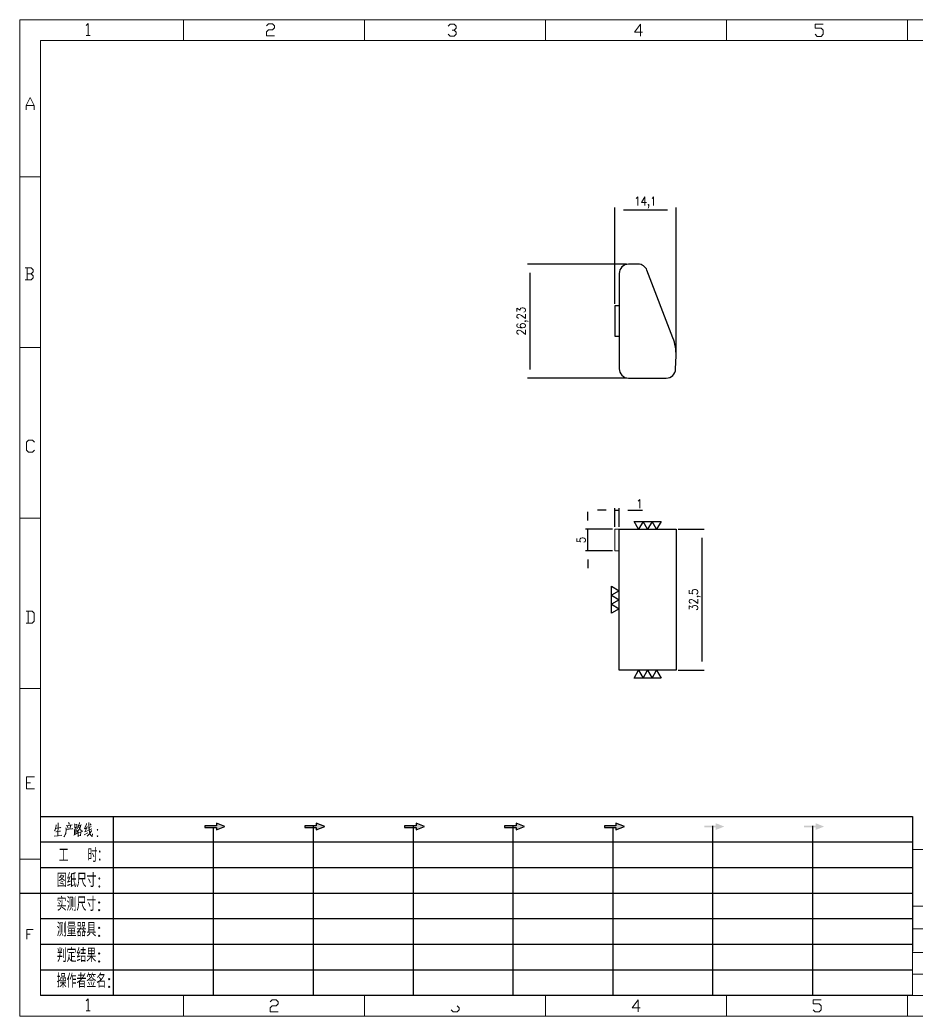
# Model space of a CAD drawing. Header units: millimetres. Extents: x 88508 to 142116, y -5268 to 20283.
# Drawn here: x 96293.3 to 96499.6, y 7133.4 to 7362.8 of the extents above; entities that cross this region are included whole.
import ezdxf
from ezdxf.enums import TextEntityAlignment as Align

# ---------------------------------------------------------------- set-up
doc = ezdxf.new("R2010")
doc.units = ezdxf.units.MM
doc.linetypes.add('HIDDEN', pattern=[0])
for name, color, linetype in [('DIE_P', 2, 'Continuous'), ('DIM', 4, 'Continuous'), ('PPS_P', 2, 'Continuous')]:
    doc.layers.add(name, color=color, linetype=linetype)
doc.styles.add('chinesef_fs', font='simplex.shx', dxfattribs={"bigfont": 'gbcbig.shx'})
doc.styles.add('GBENOR_', font='gbenor.shx', dxfattribs={"bigfont": 'gbcbig'})
doc.styles.get("Standard").update_dxf_attribs({"font": 'txt.shx', "width": 0.85, "bigfont": 'ctxt.shx'})
doc.styles.add('TXT', font='txt.shx', dxfattribs={"width": 0.8, "bigfont": 'ctxt.shx'})
doc.dimstyles.new('T-2-WX', dxfattribs={"dimtxt": 2, "dimasz": 2, "dimexe": 0.5, "dimexo": 0.5, "dimgap": 0.5, "dimtad": 1, "dimtxsty": 'Standard', "dimblk": 'OPEN30', "dimcen": 0, "dimazin": 3, "dimtfac": 1, "dimtmove": 0, "dimatfit": 3, "dimldrblk": 'OPEN30', "dimlwd": -1, "dimlwe": -1})

# ---------------------------------------------------------------- blocks, each defined once
blk = doc.blocks.new('U40')
for points in [[(351.8, 337.7), (351.8, 333.2), (367, 339.3), (351.8, 345.3), (351.8, 340.8), (331.2, 340.8), (331.2, 337.7)], [(545.7, 339.3), (530.6, 345.3), (530.6, 340.8), (509.9, 340.8), (509.9, 337.7), (530.6, 337.7), (530.6, 333.2)], [(724.5, 339.3), (709.3, 345.3), (709.3, 340.8), (688.7, 340.8), (688.7, 337.7), (709.3, 337.7), (709.3, 333.2)], [(903.3, 339.3), (888.1, 345.3), (888.1, 340.8), (867.5, 340.8), (867.5, 337.7), (888.1, 337.7), (888.1, 333.2)], [(1082.1, 339.3), (1066.9, 345.3), (1066.9, 340.8), (1046.3, 340.8), (1046.3, 337.7), (1066.9, 337.7), (1066.9, 333.2)], [(1245.7, 337.7), (1245.7, 333.2), (1260.9, 339.3), (1245.7, 345.3), (1245.7, 340.8), (1225.1, 340.8), (1225.1, 337.7)], [(1424.5, 337.7), (1424.5, 333.2), (1439.7, 339.3), (1424.5, 345.3), (1424.5, 340.8), (1403.8, 340.8), (1403.8, 337.7)]]:
    blk.add_hatch(color=3).paths.add_polyline_path(points)
at = {"color": 254, "lineweight": 18}
for p, q in [((0, 1783.5), (0, 0)), ((0, 1783.5), (2530.2, 1783.5)), ((941.1, 1783.5), (941.1, 1746.5)), ((1265.1, 1783.5), (1265.1, 1746.5)), ((1589.1, 1783.5), (1589.1, 1746.5)), ((37, 37), (37, 1746.5)), ((37, 1746.5), (2493.2, 1746.5)), ((0, 1502.7), (37, 1502.7)), ((0, 1197.2), (37, 1197.2)), ((0, 891.7), (37, 891.7)), ((0, 586.3), (37, 586.3)), ((1598.1, 298), (2493.2, 298)), ((0, 280.8), (37, 280.8)), ((1598.2, 196.6), (2493.2, 196.6)), ((2493.2, 156.4), (1598.2, 156.4)), ((2493.2, 114.1), (1598.2, 114.1)), ((2493.2, 75), (1598.2, 75)), ((37, 37), (2493.2, 37)), ((941.1, 0), (941.1, 37)), ((1265.1, 0), (1265.1, 37)), ((1589.1, 0), (1589.1, 37)), ((0, 0), (2530.2, 0))]:
    blk.add_line(p, q, dxfattribs=at)
at = {"color": 254, "linetype": 'Continuous', "lineweight": 18}
for p, q in [((293.1, 1783.5), (293.1, 1746.5)), ((617.1, 1783.5), (617.1, 1746.5)), ((1598.1, 298), (1598.1, 37)), ((1598.2, 298), (1598.2, 37)), ((293.1, 0), (293.1, 37)), ((617.1, 0), (617.1, 37))]:
    blk.add_line(p, q, dxfattribs=at)
for p, q in [((38, 357.6), (1598.2, 357.6)), ((1598.2, 357.6), (1598.2, 116.2)), ((38, 311.8), (1598.2, 311.8)), ((37.1, 266), (1598.2, 266)), ((0.1, 220.2), (1598.2, 220.2)), ((37.1, 174.4), (1598.2, 174.4)), ((37.1, 128.6), (1598.2, 128.6)), ((37.1, 82.8), (1598.2, 82.8))]:
    blk.add_line(p, q)
at = {"color": 254}
for p, q in [((167.8, 37), (167.8, 357.6)), ((525.5, 37), (525.5, 340.8)), ((704.3, 37), (704.3, 340.8)), ((883.1, 37), (883.1, 340.8)), ((1240.6, 37), (1240.6, 340.8)), ((1419.4, 37), (1419.4, 340.8)), ((346.7, 37), (346.7, 337.9)), ((1061.9, 37), (1061.9, 337.7)), ((1598.2, 37), (38, 37))]:
    blk.add_line(p, q, dxfattribs=at)
at = {"color": 92, "lineweight": 18}
for points in [[(118.3, 1773.7), (121.9, 1777.3), (121.9, 1755.8)], [(441.4, 1773.1), (445, 1776.7), (452.2, 1776.7), (455.8, 1773.1), (455.8, 1769.5), (452.2, 1765.9), (445, 1765.9), (441.4, 1762.3), (441.4, 1755.1), (455.8, 1755.1)], [(766.4, 1772.4), (770, 1776), (777.2, 1776), (780.8, 1772.4), (780.8, 1768.8), (777.2, 1765.2), (773.6, 1765.2)], [(1114.4, 1761.4), (1100, 1761.4), (1110.8, 1775.8), (1110.8, 1754.2)], [(1423.4, 1757.7), (1427, 1754.1), (1434.2, 1754.1), (1437.8, 1757.7), (1437.8, 1764.9), (1434.2, 1768.5), (1423.4, 1768.5), (1423.4, 1775.7), (1437.8, 1775.7)], [(118.3, 1755.8), (125.5, 1755.8)], [(777.2, 1765.2), (780.8, 1761.6), (780.8, 1758), (777.2, 1754.4), (770, 1754.4), (766.4, 1758)], [(11.1, 1622.8), (11.1, 1630), (18.3, 1644.4), (25.5, 1630), (25.5, 1622.8)], [(11.1, 1630), (25.5, 1630)], [(20, 1329), (23.6, 1332.6), (23.6, 1336.2), (20, 1339.8), (9.2, 1339.8)], [(12.8, 1339.8), (12.8, 1318.2)], [(9.2, 1318.2), (20, 1318.2), (23.6, 1321.8), (23.6, 1325.4), (20, 1329), (12.8, 1329)], [(26.1, 1013.2), (22.5, 1009.6), (15.3, 1009.6), (11.7, 1013.2), (11.7, 1027.6), (15.3, 1031.2), (22.5, 1031.2), (26.1, 1027.6)], [(11, 703.2), (21.8, 703.2), (25.4, 706.8), (25.4, 721.2), (21.8, 724.8), (11, 724.8)], [(14.6, 724.8), (14.6, 703.2)], [(26.1, 407), (11.7, 407), (11.7, 428.6), (26.1, 428.6)], [(11.7, 417.8), (18.9, 417.8)], [(12.3, 137.7), (12.3, 155), (23.8, 155)], [(12.3, 146.4), (18.1, 146.4)], [(118.3, 27.4), (121.9, 31), (121.9, 9.4)], [(447.9, 25.7), (451.5, 29.3), (458.7, 29.3), (462.3, 25.7), (462.3, 22.1), (458.7, 18.5), (451.5, 18.5), (447.9, 14.9), (447.9, 7.7), (462.3, 7.7)], [(782.7, 18.5), (786.3, 14.9), (786.3, 11.3), (782.7, 7.7), (775.5, 7.7), (771.9, 11.3)], [(1110.3, 14.9), (1095.9, 14.9), (1106.7, 29.3), (1106.7, 7.7)], [(1419.9, 11.3), (1423.5, 7.7), (1430.7, 7.7), (1434.3, 11.3), (1434.3, 18.5), (1430.7, 22.1), (1419.9, 22.1), (1419.9, 29.3), (1434.3, 29.3)], [(118.3, 9.4), (125.5, 9.4)]]:
    blk.add_lwpolyline(points, dxfattribs=at)
at = {"color": 92, "lineweight": 0}
for points in [[(65, 342.2), (64.8, 341), (64.1, 337.9), (63.6, 335.7), (62.8, 333.5), (62.1, 331.4)], [(68.4, 345.9), (68.7, 344.4), (68.1, 322.9)], [(82.6, 340.8), (93.7, 342.2), (93.3, 342.4), (92.4, 342)], [(86.1, 336.1), (86, 337.5), (85.3, 339.8)], [(86.7, 346.7), (87.9, 344.6), (88.3, 343)], [(90.3, 341), (90.4, 339.6), (89.1, 335.3)], [(97.8, 344), (98.1, 342.6), (98.1, 340.8), (98.1, 337.9), (98.1, 336.3), (98.2, 337.7), (102.1, 338.3), (101.8, 338.3), (102.1, 343.6), (102.1, 343.2), (102.1, 342.8), (98.2, 342.2)], [(105.5, 341.2), (105.9, 341), (109.6, 341.8), (109.3, 342.6), (108.5, 339.6), (107.6, 337.3), (106.9, 335.9), (105.9, 334.3), (104.3, 332), (103.1, 330.4), (101.9, 329.4)], [(106.6, 346.5), (106.5, 345.2), (105.1, 341.2), (104.2, 338.9), (103.1, 336.3), (102.6, 335.5)], [(104.9, 339.1), (105.3, 338.7), (107, 335.7), (108.6, 333.3), (109.9, 331.2), (110.3, 330.8), (112.6, 330.8), (110.2, 331.2), (109, 332.6)], [(119.3, 344.8), (119.1, 343.8), (116.8, 338.5), (115.4, 335.5), (119.3, 336.3)], [(120.3, 339.4), (118.1, 333.5), (116.4, 330), (116.1, 329.8), (120.5, 331.4)], [(121.7, 336.7), (127.7, 339.6)], [(123.4, 346.5), (123.5, 345.4), (123.5, 340.8), (123.8, 337.3), (124, 335.3), (124.2, 333.1), (124.5, 331), (124.8, 329), (125.2, 327.4), (125.9, 325.7), (126.9, 323.9), (127.9, 322.7), (128.9, 321.7), (129.6, 321.3), (129.9, 326.1), (129.4, 321.5)], [(127.7, 341.6), (127.2, 342.4), (125.7, 344.2)], [(61.4, 322.3), (68.2, 322.9), (75.3, 323.7), (74.9, 323.9), (73.8, 323.5)], [(63.8, 335.9), (73.4, 337.5), (73.1, 337.7), (72.5, 337.3)], [(64.5, 329.6), (64.8, 329.6), (65.1, 329.6), (72.5, 331), (71.9, 331), (70.9, 330.8)], [(82.6, 335.1), (82.6, 331.8), (82.3, 329), (81.9, 326.8), (81.2, 324.9), (80.3, 323.1), (79.6, 321.9), (78.8, 320.9)], [(93.3, 335.5), (94.1, 335.7), (94.3, 335.5), (82.6, 334.3), (82.6, 335.1), (82.2, 336.9)], [(96.5, 323.9), (102.8, 327.2)], [(97.2, 334.3), (97.5, 333.5), (97.7, 324.7)], [(100.2, 337.9), (100.1, 325.9)], [(100.2, 332.6), (102.4, 333.1)], [(104.2, 330), (104.5, 329), (104.5, 321.1), (104.3, 322.1), (104.5, 322.7), (109.2, 323.1), (108.6, 323.1), (109, 329.2), (109, 330), (109.3, 329.4), (108.6, 329.4), (104.6, 328.8)], [(115.3, 324.3), (121.5, 328.2)], [(128.2, 332.4), (128.1, 331.6), (126.9, 329.6), (125.8, 328), (124.5, 326.3), (123, 324.7), (121.4, 323.3), (120.1, 322.3)], [(121.4, 332.2), (128.8, 335.1)]]:
    blk.add_lwpolyline(points, dxfattribs=at)
for points in [[(367, 339.3), (351.8, 345.3), (351.8, 340.8), (331.2, 340.8), (331.2, 337.7), (351.8, 337.7), (351.8, 333.2), (367, 339.3)], [(545.7, 339.3), (530.6, 345.3), (530.6, 340.8), (509.9, 340.8), (509.9, 337.7), (530.6, 337.7), (530.6, 333.2), (545.7, 339.3)], [(724.5, 339.3), (709.3, 345.3), (709.3, 340.8), (688.7, 340.8), (688.7, 337.7), (709.3, 337.7), (709.3, 333.2), (724.5, 339.3)], [(903.3, 339.3), (888.1, 345.3), (888.1, 340.8), (867.5, 340.8), (867.5, 337.7), (888.1, 337.7), (888.1, 333.2), (903.3, 339.3)], [(1082.1, 339.3), (1066.9, 345.3), (1066.9, 340.8), (1046.3, 340.8), (1046.3, 337.7), (1066.9, 337.7), (1066.9, 333.2), (1082.1, 339.3)]]:
    blk.add_lwpolyline(points)
for points in [[(138.7, 332.4), (139.4, 333.5), (138.7, 334.5), (138, 333.5)], [(138.7, 320.9), (139.4, 321.9), (138.7, 322.9), (138, 321.9)]]:
    blk.add_lwpolyline(points, close=True, dxfattribs=at)
at = {"color": 3, "style": 'chinesef_fs'}
for s, p in [('工  时：', (69.5, 275.7)), ('图纸尺寸:', (66.2, 230.9)), ('实测尺寸:', (65.9, 188.4)), ('测量器具:', (65.9, 142.6)), ('判定结果:', (65.9, 96.8)), ('操作者签名:', (65.9, 51))]:
    blk.add_text(s, height=24.57, dxfattribs=at).set_placement(p)
at = {"lineweight": 18, "style": 'GBENOR_'}
blk.add_attdef('文档路径', (2126, 386.9), '', height=17.8, dxfattribs=at)
at = {"lineweight": 20, "style": 'TXT'}
for tag, height, p in [('18-**-**', 16.3, (1866.6, 256.2)), ('客户名称', 16.1, (1741.1, 134, 0)), ('料厚:', 16.1, (1741.3, 93.2, 0))]:
    blk.add_attdef(tag, text='', height=height, dxfattribs=at).set_placement(p, align=Align.MIDDLE)
for tag, p, height in [('88888', (1850.9, 207.5), 14.9), ('材质:', (1691.2, 168, 0), 16.1), ('核准', (1869.4, 127.5, 0), 16.1), ('设计', (1868.8, 88.3, 0), 16.1), ('绘图', (1868.2, 49.1, 0), 16.1)]:
    blk.add_attdef(tag, p, '', height=height, dxfattribs=at)
for tag, p, height, width in [('3', (2234.7, 206.9), 15.8, 0.7), ('4', (2234.7, 167.4), 15.8, 0.7), ('核准日期', (2041.1, 124.2, 0), 16.1, 0.68), ('设计日期', (2041.1, 84.5, 0), 16.1, 0.68), ('1', (2251.9, 85.9), 14.6, 0.7), ('绘图日期', (2040.9, 46.4, 0), 16.1, 0.68), ('2', (2235, 49.2), 14.6, 0.7)]:
    blk.add_attdef(tag, p, '', height=height, dxfattribs=dict(at, width=width))
blk = doc.blocks.new('*D8971')
at = {"layer": 'Defpoints', "color": 0}
for p in [(96444.31, 7319.06), (96430.21, 7296.91), (96444.31, 7285.39)]:
    blk.add_point(p, dxfattribs=at)
at = {"layer": 'DIM', "color": 0}
for p, q in [((96430.21, 7297.41), (96430.21, 7319.56)), ((96432.21, 7319.06), (96442.31, 7319.06)), ((96444.31, 7285.89), (96444.31, 7319.56))]:
    blk.add_line(p, q, dxfattribs=at)
at = {"layer": 'DIM', "color": 0, "insert": (96437.26, 7320.75), "char_height": 2, "attachment_point": 5}
blk.add_mtext('14,1', dxfattribs=at)
blk = doc.blocks.new('_Open30')
blk = doc.blocks.new('*D8972')
at = {"layer": 'Defpoints', "color": 0}
for p in [(96433.38, 7306.52), (96410.64, 7280.3), (96433.38, 7280.3)]:
    blk.add_point(p, dxfattribs=at)
at = {"layer": 'DIM', "color": 0}
for p, q in [((96432.88, 7306.52), (96410.14, 7306.52)), ((96410.64, 7304.52), (96410.64, 7282.3)), ((96432.88, 7280.3), (96410.14, 7280.3))]:
    blk.add_line(p, q, dxfattribs=at)
at = {"layer": 'DIM', "color": 0, "insert": (96408.95, 7293.41), "char_height": 2, "attachment_point": 5, "rotation": 90}
blk.add_mtext('26,23', dxfattribs=at)
blk = doc.blocks.new('*D8973')
at = {"layer": 'Defpoints', "color": 0}
for p in [(96444.32, 7245.51), (96450.32, 7245.51), (96444.32, 7213.01)]:
    blk.add_point(p, dxfattribs=at)
at = {"layer": 'DIM', "color": 0}
for p, q in [((96444.82, 7245.51), (96450.82, 7245.51)), ((96450.32, 7215.01), (96450.32, 7243.51)), ((96444.82, 7213.01), (96450.82, 7213.01))]:
    blk.add_line(p, q, dxfattribs=at)
at = {"layer": 'DIM', "color": 0, "insert": (96448.63, 7229.26), "char_height": 2, "attachment_point": 5, "rotation": 90}
blk.add_mtext('32,5', dxfattribs=at)
blk = doc.blocks.new('*D8975')
at = {"layer": 'Defpoints', "color": 0}
for p in [(96431.21, 7249.86), (96430.21, 7245.51), (96431.21, 7245.51)]:
    blk.add_point(p, dxfattribs=at)
at = {"layer": 'DIM', "color": 0}
for p, q in [((96430.21, 7246.01), (96430.21, 7250.36)), ((96431.21, 7246.01), (96431.21, 7250.36)), ((96428.21, 7249.86), (96426.21, 7249.86)), ((96430.21, 7249.86), (96431.21, 7249.86)), ((96433.21, 7249.86), (96436.62, 7249.86))]:
    blk.add_line(p, q, dxfattribs=at)
at = {"layer": 'DIM', "color": 0, "insert": (96435.91, 7251.36), "char_height": 2, "attachment_point": 5}
blk.add_mtext('1', dxfattribs=at)
blk = doc.blocks.new('*D8976')
at = {"layer": 'Defpoints', "color": 0}
for p in [(96423.97, 7245.51), (96430.21, 7245.51), (96430.21, 7240.51)]:
    blk.add_point(p, dxfattribs=at)
at = {"layer": 'DIM', "color": 0}
for p, q in [((96423.97, 7247.51), (96423.97, 7249.51)), ((96429.71, 7245.51), (96423.47, 7245.51)), ((96423.97, 7240.51), (96423.97, 7245.51)), ((96429.71, 7240.51), (96423.47, 7240.51)), ((96423.97, 7238.51), (96423.97, 7236.51))]:
    blk.add_line(p, q, dxfattribs=at)
at = {"layer": 'DIM', "color": 0, "insert": (96422.47, 7243.01), "char_height": 2, "attachment_point": 5, "rotation": 90}
blk.add_mtext('5', dxfattribs=at)

msp = doc.modelspace()

# ---------------------------------------------------------------- linework, layer by layer
at = {"layer": 'DIE_P'}
for points in [[(96440.883, 7247.308), (96439.843, 7245.508), (96438.804, 7247.308), (96437.765, 7245.508), (96436.726, 7247.308), (96435.687, 7245.508), (96434.647, 7247.308), (96440.883, 7247.308)], [(96429.412, 7232.376), (96431.212, 7231.336), (96429.412, 7230.297), (96431.212, 7229.258), (96429.412, 7228.219), (96431.212, 7227.179), (96429.412, 7226.14), (96429.412, 7232.376)], [(96434.647, 7211.208), (96435.687, 7213.008), (96436.726, 7211.208), (96437.765, 7213.008), (96438.804, 7211.208), (96439.843, 7213.008), (96440.883, 7211.208), (96434.647, 7211.208)]]:
    msp.add_lwpolyline(points, close=True, dxfattribs=at)
at = {"layer": 'PPS_P', "linetype": 'HIDDEN', "lineweight": 25}
msp.add_line((96431.212, 7296.91), (96431.212, 7289.91), dxfattribs=at)
at = {"layer": 'PPS_P', "linetype": 'Continuous', "lineweight": 25}
msp.add_lwpolyline([(96431.212, 7289.91), (96431.212, 7288.917), (96431.212, 7285.387), (96431.212, 7282.464, 0.4142136), (96433.381, 7280.296), (96442.051, 7280.296, 0.4050649), (96444.218, 7282.396), (96444.313, 7285.399, 0.0999331), (96443.607, 7289.562), (96437.62, 7305.135, 0.3103563), (96435.596, 7306.525), (96433.381, 7306.525, 0.4142136), (96431.212, 7304.356), (96431.212, 7296.91), (96430.212, 7296.91), (96430.212, 7289.91)], format="xyb", close=True, dxfattribs=at)
at = {"layer": 'PPS_P', "linetype": 'Continuous', "lineweight": 15}
msp.add_lwpolyline([(96430.212, 7240.508), (96430.212, 7245.508), (96431.212, 7245.508), (96431.212, 7240.508)], close=True, dxfattribs=at)
at = {"layer": 'PPS_P', "linetype": 'Continuous', "lineweight": 25}
msp.add_lwpolyline([(96431.212, 7245.508), (96444.318, 7245.508), (96444.318, 7213.008), (96431.212, 7213.008)], close=True, dxfattribs=at)

# ---------------------------------------------------------------- block references
at = {"ltscale": 3, "xscale": 0.1286023526423836, "yscale": 0.1286023526408614, "zscale": 0.1286023526410949}
msp.add_blockref('U40', (96293.251, 7133.401), dxfattribs=at)

# ---------------------------------------------------------------- dimensions: what is measured, and where the dimension line sits
at = {"layer": 'DIM'}
dim = msp.add_linear_dim(base=(96444.312, 7319.058), p1=(96430.212, 7296.91), p2=(96444.312, 7285.387), dimstyle='T-2-WX', dxfattribs=at)
dim.commit()
dim.dimension.update_dxf_attribs({"geometry": '*D8971', "text_midpoint": (96437.262, 7319.058), "dimtype": 160})
dim = msp.add_linear_dim(base=(96410.638, 7280.296), p1=(96433.381, 7306.525), p2=(96433.381, 7280.296), angle=90, dimstyle='T-2-WX', dxfattribs=at)
dim.commit()
dim.dimension.update_dxf_attribs({"geometry": '*D8972', "text_midpoint": (96410.638, 7293.41), "dimtype": 160})
dim = msp.add_linear_dim(base=(96431.212, 7249.862), p1=(96430.212, 7245.508), p2=(96431.212, 7245.508), dimstyle='T-2-WX', dxfattribs=at)
dim.commit()
dim.dimension.update_dxf_attribs({"geometry": '*D8975', "text_midpoint": (96435.915, 7251.362)})
for base, p1, p2, picture, middle in [((96423.971, 7245.508), (96430.212, 7240.508), (96430.212, 7245.508), '*D8976', (96422.471, 7243.008)), ((96450.318, 7245.508), (96444.318, 7213.008), (96444.318, 7245.508), '*D8973', (96448.627, 7229.258))]:
    dim = msp.add_linear_dim(base=base, p1=p1, p2=p2, angle=90, dimstyle='T-2-WX', dxfattribs=at)
    dim.commit()
    dim.dimension.update_dxf_attribs({"geometry": picture, "text_midpoint": middle})

doc.saveas('drawing.dxf')
